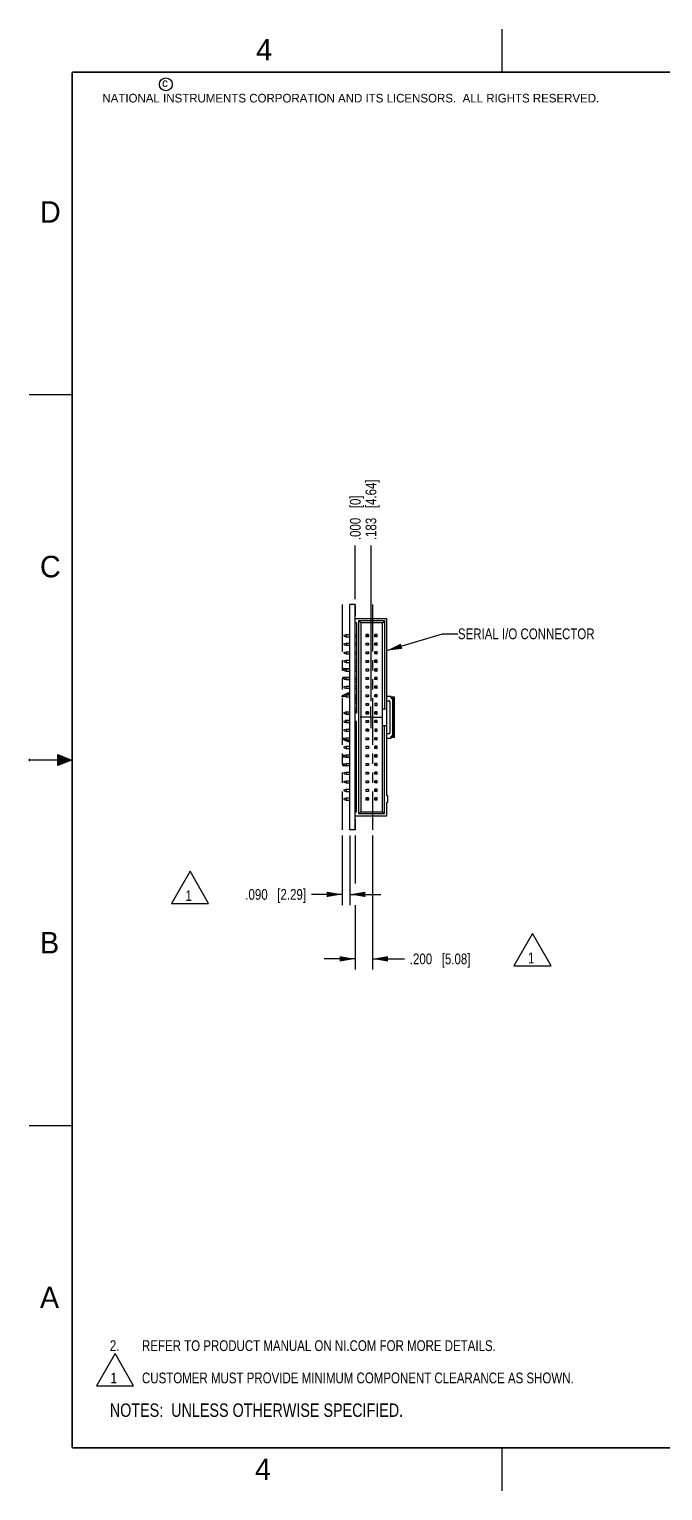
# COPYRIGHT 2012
# Model space of a CAD drawing. Header units: inches. Extents: x 0 to 22, y 0 to 17.
# Drawn here: x 0 to 7.37, y 0 to 17 of the extents above; entities that cross this region are included whole.
import ezdxf

# ---------------------------------------------------------------- set-up
doc = ezdxf.new("R2010")
doc.units = ezdxf.units.IN
doc.header["$LTSCALE"] = 1.21
doc.header["$MEASUREMENT"] = 0
doc.linetypes.add('CENTER', pattern=[0.6, 0.375, -0.075, 0.075, -0.075])
doc.linetypes.add('PHANTOM', pattern=[0.8, 0.45, -0.05, 0.1, -0.05, 0.1, -0.05])
doc.layers.get('0').update_dxf_attribs({"linetype": 'CONTINUOUS'})
for name, color, linetype in [('02___PRT_ALL_AXES', 7, 'CONTINUOUS'), ('03___PRT_ALL_CURVES', 7, 'CONTINUOUS'), ('DETAIL', 7, 'CONTINUOUS'), ('DIMENSIONS', 7, 'CONTINUOUS')]:
    doc.layers.add(name, color=color, linetype=linetype)
doc.styles.get("Standard").update_dxf_attribs({"font": 'txt', "width": 0.8})
doc.styles.add('TEXTSTYLE_2', font='txt')
doc.dimstyles.new('DIMSTYLE_1', dxfattribs={"dimtxt": 0.125, "dimasz": 0.18, "dimexe": 0.18, "dimexo": 0.0625, "dimgap": 0.09, "dimtad": 0, "dimtih": 1, "dimtoh": 1, "dimdec": 3, "dimzin": 4, "dimdsep": 46, "dimtxsty": 'STANDARD', "dimblk": '_FILLED', "dimblk1": '_FILLED', "dimblk2": '_FILLED', "dimcen": 0.09, "dimadec": 0, "dimazin": 0, "dimtp": 0.01, "dimtm": 0.01, "dimtfac": 1, "dimtdec": 3, "dimtofl": 0, "dimtmove": 0, "dimatfit": 3, "dimldrblk": '_FILLED', "dimfxl": 1, "dimtolj": 1, "dimtzin": 4, "dimarcsym": 0})
doc.dimstyles.new('DIMSTYLE_2', dxfattribs={"dimtxt": 0.125, "dimasz": 0.18, "dimexe": 0.18, "dimexo": 0.0625, "dimgap": 0.09, "dimtad": 0, "dimtih": 1, "dimtoh": 1, "dimdec": 3, "dimzin": 4, "dimdsep": 46, "dimtxsty": 'STANDARD', "dimblk": '_FILLED', "dimblk1": '_FILLED', "dimblk2": '_FILLED', "dimcen": 0.09, "dimadec": 0, "dimazin": 0, "dimtp": 0.01, "dimtm": 0.01, "dimtfac": 1, "dimtdec": 3, "dimtofl": 0, "dimtmove": 0, "dimatfit": 3, "dimldrblk": '_FILLED', "dimfxl": 1, "dimtolj": 1, "dimtzin": 4, "dimarcsym": 0})
doc.dimstyles.get("Standard").update_dxf_attribs({"dimtxt": 0.125, "dimasz": 0.18, "dimexe": 0.18, "dimexo": 0.0625, "dimgap": 0.09, "dimtad": 0, "dimtih": 1, "dimtoh": 1, "dimdec": 3, "dimzin": 4, "dimdsep": 46, "dimtxsty": 'STANDARD', "dimblk": '_FILLED', "dimblk1": '_FILLED', "dimblk2": '_FILLED', "dimcen": 0.09, "dimadec": 0, "dimazin": 0, "dimtol": 1, "dimtp": 0.01, "dimtm": 0.01, "dimtfac": 1, "dimtdec": 3, "dimtofl": 0, "dimtmove": 0, "dimatfit": 3, "dimldrblk": '_FILLED', "dimfxl": 1, "dimtolj": 1, "dimtzin": 4, "dimarcsym": 0})

# ---------------------------------------------------------------- blocks, each defined once
blk = doc.blocks.new('_FILLED')
at = {"color": 0, "linetype": 'BYBLOCK'}
blk.add_solid([(0, 0), (-1, 0.174), (-1, -0.174)], dxfattribs=at)
blk = doc.blocks.new('*D0')
at = {"layer": 'DIMENSIONS', "color": 2, "linetype": 'CONTINUOUS'}
for p, q in [((3.793, 7.62), (3.793, 7.062)), ((3.993, 7.622), (3.993, 6.062)), ((3.793, 6.812), (3.793, 6.062)), ((3.793, 6.187), (3.433, 6.187)), ((3.993, 6.187), (4.364, 6.187))]:
    blk.add_line(p, q, dxfattribs=at)
at = {"layer": 'DIMENSIONS', "color": 2, "linetype": 'CONTINUOUS', "xscale": 0.18, "yscale": 0.18, "zscale": 0.18}
blk.add_blockref('_FILLED', (3.793, 6.187), dxfattribs=at)
at = {"layer": 'DIMENSIONS', "color": 2, "linetype": 'CONTINUOUS', "xscale": 0.18, "yscale": 0.18, "zscale": 0.18, "rotation": 180}
blk.add_blockref('_FILLED', (3.993, 6.187), dxfattribs=at)
at = {"layer": 'DIMENSIONS', "color": 2, "linetype": 'CONTINUOUS', "insert": (4.427, 6.249), "char_height": 0.125, "width": 1.125, "attachment_point": 1, "line_spacing_factor": 0.9}
blk.add_mtext('.200{\\Ftxt.shx;\\W1.000000;\\H0.125000; }[5.08]', dxfattribs=at)
blk = doc.blocks.new('*D1')
at = {"layer": 'DIMENSIONS', "color": 2, "linetype": 'CONTINUOUS'}
for p, q in [((3.641, 7.622), (3.641, 6.812)), ((3.731, 7.62), (3.731, 6.812)), ((3.641, 6.937), (3.282, 6.937)), ((3.731, 6.937), (4.091, 6.937))]:
    blk.add_line(p, q, dxfattribs=at)
at = {"layer": 'DIMENSIONS', "color": 2, "linetype": 'CONTINUOUS', "xscale": 0.18, "yscale": 0.18, "zscale": 0.18}
blk.add_blockref('_FILLED', (3.641, 6.937), dxfattribs=at)
at = {"layer": 'DIMENSIONS', "color": 2, "linetype": 'CONTINUOUS', "xscale": 0.18, "yscale": 0.18, "zscale": 0.18, "rotation": 180}
blk.add_blockref('_FILLED', (3.731, 6.937), dxfattribs=at)
at = {"layer": 'DIMENSIONS', "color": 2, "linetype": 'CONTINUOUS', "insert": (3.22, 6.999), "char_height": 0.125, "width": 1.125, "attachment_point": 3, "line_spacing_factor": 0.9}
blk.add_mtext('.090{\\Ftxt.shx;\\W1.000000;\\H0.125000; }[2.29]', dxfattribs=at)
blk = doc.blocks.new('*D15')
at = {"layer": 'DIMENSIONS', "color": 2, "linetype": 'CONTINUOUS'}
blk.add_line((3.976, 9.185), (3.976, 10.995), dxfattribs=at)
at = {"layer": 'DIMENSIONS', "color": 2, "linetype": 'CONTINUOUS', "insert": (3.913, 11.057), "char_height": 0.125, "width": 1.125, "attachment_point": 1, "rotation": 90, "line_spacing_factor": 0.9}
blk.add_mtext('.183{\\Ftxt.shx;\\W1.000000;\\H0.125000; }[4.64]', dxfattribs=at)
blk = doc.blocks.new('*D16')
at = {"layer": 'DIMENSIONS', "color": 2, "linetype": 'CONTINUOUS'}
blk.add_line((3.793, 10.37), (3.793, 10.995), dxfattribs=at)
at = {"layer": 'DIMENSIONS', "color": 2, "linetype": 'CONTINUOUS', "insert": (3.731, 11.057), "char_height": 0.125, "width": 0.825, "attachment_point": 1, "rotation": 90, "line_spacing_factor": 0.9}
blk.add_mtext('.000{\\Ftxt.shx;\\W1.000000;\\H0.125000; }[0]', dxfattribs=at)
blk = doc.blocks.new('NOTES_HEADER_BL0', base_point=(3.1215, 0.9375))
at = {"layer": 'DETAIL', "color": 2, "linetype": 'CONTINUOUS', "width": 0.8}
blk.add_text('NOTES:  UNLESS OTHERWISE SPECIFIED.', height=0.156, dxfattribs=at).set_placement((0.9375, 0.8595))
blk = doc.blocks.new('CUSTOM_NOTE_BL1', base_point=(3.998, 1.409))
at = {"layer": 'DETAIL', "color": 2, "linetype": 'CONTINUOUS'}
for p, q in [((0.999, 1.596), (0.783, 1.221)), ((1.215, 1.221), (0.999, 1.596)), ((0.783, 1.221), (1.215, 1.221))]:
    blk.add_line(p, q, dxfattribs=at)
at = {"layer": 'DETAIL', "color": 2, "linetype": 'CONTINUOUS', "width": 0.8}
for s, p in [('1', (0.947, 1.25)), ('CUSTOMER MUST PROVIDE MINIMUM COMPONENT CLEARANCE AS SHOWN.', (1.312, 1.25))]:
    blk.add_text(s, height=0.125, dxfattribs=at).set_placement(p)
blk = doc.blocks.new('CUSTOM_NOTE_BL2', base_point=(3.675, 1.687))
at = {"layer": 'DETAIL', "color": 2, "linetype": 'CONTINUOUS', "width": 0.8}
for s, p in [('2.', (0.938, 1.625)), ('REFER TO PRODUCT MANUAL ON NI.COM FOR MORE DETAILS.', (1.312, 1.625))]:
    blk.add_text(s, height=0.125, dxfattribs=at).set_placement(p)
blk = doc.blocks.new('FLAG_TRIANGLE_BL3', base_point=(5.853, 6.294))
at = {"layer": 'DETAIL', "color": 2, "linetype": 'CONTINUOUS'}
for p, q in [((5.853, 6.481), (5.637, 6.106)), ((6.07, 6.106), (5.853, 6.481)), ((5.637, 6.106), (6.07, 6.106))]:
    blk.add_line(p, q, dxfattribs=at)
at = {"layer": 'DETAIL', "color": 2, "linetype": 'CONTINUOUS', "width": 0.8}
blk.add_text('1', height=0.125, dxfattribs=at).set_placement((5.802, 6.135))
blk = doc.blocks.new('FLAG_TRIANGLE_BL4', base_point=(1.871, 7.019))
at = {"layer": 'DETAIL', "color": 2, "linetype": 'CONTINUOUS'}
for p, q in [((1.871, 7.206), (1.655, 6.832)), ((2.087, 6.832), (1.871, 7.206)), ((1.655, 6.832), (2.087, 6.832))]:
    blk.add_line(p, q, dxfattribs=at)
at = {"layer": 'DETAIL', "color": 2, "linetype": 'CONTINUOUS', "width": 0.8}
blk.add_text('1', height=0.125, dxfattribs=at).set_placement((1.819, 6.86))

msp = doc.modelspace()

# ---------------------------------------------------------------- hatches: boundary and pattern name
at = {"linetype": 'CONTINUOUS'}
msp.add_hatch(color=2, dxfattribs=at).paths.add_polyline_path([(0.3337, 8.5625), (0.49, 8.5), (0.3337, 8.4375)])

# ---------------------------------------------------------------- linework, layer by layer
at = {"color": 2, "linetype": 'CONTINUOUS'}
for p, q in [((5.5, 16.5), (5.5, 17)), ((0, 12.75), (0.5, 12.75)), ((0, 8.515), (0, 8.485)), ((0.3337, 8.4375), (0.3337, 8.5625)), ((0.3337, 8.5625), (0.49, 8.5)), ((0.49, 8.5), (0, 8.5)), ((0.49, 8.5), (0.3337, 8.4375)), ((0, 4.25), (0.5, 4.25)), ((5.5, 0), (5.5, 0.5))]:
    msp.add_line(p, q, dxfattribs=at)
at = {"color": 7, "linetype": 'CONTINUOUS'}
for p, q in [((3.7312, 7.687), (3.7312, 10.307)), ((3.7932, 10.307), (3.7312, 10.307)), ((3.7932, 7.687), (3.7932, 10.307)), ((3.7932, 10.147), (4.1582, 10.147)), ((3.8082, 10.097), (3.7932, 10.097)), ((3.8082, 10.097), (3.8082, 9.047)), ((3.8332, 7.872), (3.8332, 10.122)), ((3.8332, 10.122), (3.8582, 10.097)), ((3.8332, 10.122), (4.1332, 10.122)), ((3.8582, 10.097), (3.8582, 7.897)), ((4.1082, 10.097), (3.8582, 10.097)), ((4.1332, 10.122), (4.1082, 10.097)), ((4.1082, 7.897), (4.1082, 10.097)), ((4.1332, 10.122), (4.1332, 9.097)), ((4.1582, 10.147), (4.1582, 8.087)), ((3.6632, 9.953), (3.6857, 9.9595)), ((3.6632, 9.941), (3.6632, 9.953)), ((3.6632, 9.941), (3.6857, 9.9345)), ((3.6857, 9.9595), (3.6857, 9.9345)), ((3.6857, 9.9595), (3.7312, 9.9595)), ((3.6857, 9.9345), (3.7312, 9.9345)), ((3.7932, 9.9595), (3.8082, 9.9595)), ((3.7932, 9.9345), (3.8082, 9.9345)), ((3.9205, 9.935), (3.9205, 9.959)), ((3.9205, 9.959), (3.9207, 9.959)), ((3.9207, 9.935), (3.9205, 9.935)), ((3.9207, 9.9345), (3.9207, 9.9595)), ((3.9207, 9.9595), (3.9272, 9.953)), ((3.9457, 9.9595), (3.9207, 9.9595)), ((3.9272, 9.941), (3.9207, 9.9345)), ((3.9457, 9.9345), (3.9207, 9.9345)), ((3.9272, 9.953), (3.9272, 9.941)), ((3.9272, 9.953), (3.9392, 9.953)), ((3.9272, 9.941), (3.9392, 9.941)), ((3.9392, 9.953), (3.9457, 9.9595)), ((3.9392, 9.953), (3.9392, 9.941)), ((3.9392, 9.941), (3.9457, 9.9345)), ((3.9457, 9.9345), (3.9457, 9.9595)), ((3.9457, 9.959), (3.946, 9.959)), ((3.946, 9.935), (3.9457, 9.935)), ((3.946, 9.959), (3.946, 9.935)), ((4.0205, 9.959), (4.0205, 9.935)), ((4.0207, 9.959), (4.0205, 9.959)), ((4.0205, 9.935), (4.0207, 9.935)), ((4.0207, 9.9345), (4.0207, 9.9595)), ((4.0207, 9.9595), (4.0272, 9.953)), ((4.0457, 9.9595), (4.0207, 9.9595)), ((4.0272, 9.941), (4.0207, 9.9345)), ((4.0457, 9.9345), (4.0207, 9.9345)), ((4.0272, 9.953), (4.0272, 9.941)), ((4.0272, 9.953), (4.0392, 9.953)), ((4.0272, 9.941), (4.0392, 9.941)), ((4.0392, 9.953), (4.0457, 9.9595)), ((4.0392, 9.953), (4.0392, 9.941)), ((4.0392, 9.941), (4.0457, 9.9345)), ((4.0457, 9.9345), (4.0457, 9.9595)), ((4.046, 9.959), (4.0457, 9.959)), ((4.0457, 9.935), (4.046, 9.935)), ((4.046, 9.935), (4.046, 9.959)), ((3.6632, 9.853), (3.6857, 9.8595)), ((3.6632, 9.841), (3.6632, 9.853)), ((3.6632, 9.841), (3.6857, 9.8345)), ((3.6632, 9.753), (3.6857, 9.7595)), ((3.6632, 9.741), (3.6632, 9.753)), ((3.6632, 9.741), (3.6857, 9.7345)), ((3.6857, 9.8595), (3.6857, 9.8345)), ((3.6857, 9.8595), (3.7312, 9.8595)), ((3.6857, 9.8345), (3.7312, 9.8345)), ((3.6857, 9.7595), (3.6857, 9.7345)), ((3.6857, 9.7595), (3.7312, 9.7595)), ((3.6857, 9.7345), (3.7312, 9.7345)), ((3.7932, 9.8595), (3.8082, 9.8595)), ((3.7932, 9.8345), (3.8082, 9.8345)), ((3.7932, 9.7595), (3.8082, 9.7595)), ((3.7932, 9.7345), (3.8082, 9.7345)), ((3.9205, 9.835), (3.9205, 9.859)), ((3.9205, 9.859), (3.946, 9.859)), ((3.946, 9.835), (3.9205, 9.835)), ((3.9205, 9.735), (3.9205, 9.759)), ((3.9205, 9.759), (3.946, 9.759)), ((3.946, 9.735), (3.9205, 9.735)), ((3.946, 9.859), (3.946, 9.835)), ((3.946, 9.759), (3.946, 9.735)), ((4.0205, 9.859), (4.0205, 9.835)), ((4.0207, 9.859), (4.0205, 9.859)), ((4.0205, 9.835), (4.0207, 9.835)), ((4.0205, 9.759), (4.0205, 9.735)), ((4.0207, 9.759), (4.0205, 9.759)), ((4.0205, 9.735), (4.0207, 9.735)), ((4.0207, 9.8345), (4.0207, 9.8595)), ((4.0207, 9.8595), (4.0272, 9.853)), ((4.0457, 9.8595), (4.0207, 9.8595)), ((4.0272, 9.841), (4.0207, 9.8345)), ((4.0457, 9.8345), (4.0207, 9.8345)), ((4.0207, 9.7345), (4.0207, 9.7595)), ((4.0207, 9.7595), (4.0272, 9.753)), ((4.0457, 9.7595), (4.0207, 9.7595)), ((4.0272, 9.741), (4.0207, 9.7345)), ((4.0457, 9.7345), (4.0207, 9.7345)), ((4.0272, 9.853), (4.0272, 9.841)), ((4.0272, 9.853), (4.0392, 9.853)), ((4.0272, 9.841), (4.0392, 9.841)), ((4.0272, 9.753), (4.0272, 9.741)), ((4.0272, 9.753), (4.0392, 9.753)), ((4.0272, 9.741), (4.0392, 9.741)), ((4.0392, 9.853), (4.0457, 9.8595)), ((4.0392, 9.853), (4.0392, 9.841)), ((4.0392, 9.841), (4.0457, 9.8345)), ((4.0392, 9.753), (4.0457, 9.7595)), ((4.0392, 9.753), (4.0392, 9.741)), ((4.0392, 9.741), (4.0457, 9.7345)), ((4.0457, 9.8345), (4.0457, 9.8595)), ((4.046, 9.859), (4.0457, 9.859)), ((4.0457, 9.835), (4.046, 9.835)), ((4.0457, 9.7345), (4.0457, 9.7595)), ((4.046, 9.759), (4.0457, 9.759)), ((4.0457, 9.735), (4.046, 9.735)), ((4.046, 9.835), (4.046, 9.859)), ((4.046, 9.735), (4.046, 9.759)), ((3.6482, 9.5425), (3.6482, 9.5605)), ((3.7312, 9.5605), (3.6482, 9.5605)), ((3.6632, 9.5425), (3.6482, 9.5425)), ((3.6632, 9.653), (3.6857, 9.6595)), ((3.6632, 9.641), (3.6632, 9.653)), ((3.6632, 9.641), (3.6857, 9.6345)), ((3.6632, 9.553), (3.6857, 9.5595)), ((3.6632, 9.541), (3.6632, 9.553)), ((3.6632, 9.541), (3.6857, 9.5345)), ((3.6857, 9.6595), (3.6857, 9.6345)), ((3.6857, 9.6595), (3.7312, 9.6595)), ((3.6857, 9.6345), (3.7312, 9.6345)), ((3.6857, 9.5595), (3.6857, 9.5345)), ((3.6857, 9.5595), (3.7312, 9.5595)), ((3.6857, 9.5345), (3.7312, 9.5345)), ((3.7242, 9.5605), (3.7312, 9.5675)), ((3.7932, 9.6595), (3.8082, 9.6595)), ((3.7932, 9.6345), (3.8082, 9.6345)), ((3.7932, 9.592), (3.8082, 9.592)), ((3.7932, 9.5595), (3.8082, 9.5595)), ((3.7932, 9.5345), (3.8082, 9.5345)), ((3.9205, 9.635), (3.9205, 9.659)), ((3.9205, 9.659), (3.946, 9.659)), ((3.946, 9.635), (3.9205, 9.635)), ((3.9205, 9.535), (3.9205, 9.559)), ((3.9205, 9.559), (3.946, 9.559)), ((3.946, 9.535), (3.9205, 9.535)), ((3.946, 9.659), (3.946, 9.635)), ((3.946, 9.559), (3.946, 9.535)), ((4.0205, 9.659), (4.0205, 9.635)), ((4.0207, 9.659), (4.0205, 9.659)), ((4.0205, 9.635), (4.0207, 9.635)), ((4.0205, 9.559), (4.0205, 9.535)), ((4.0207, 9.559), (4.0205, 9.559)), ((4.0205, 9.535), (4.0207, 9.535)), ((4.0207, 9.6345), (4.0207, 9.6595)), ((4.0207, 9.6595), (4.0272, 9.653)), ((4.0457, 9.6595), (4.0207, 9.6595)), ((4.0272, 9.641), (4.0207, 9.6345)), ((4.0457, 9.6345), (4.0207, 9.6345)), ((4.0207, 9.5345), (4.0207, 9.5595)), ((4.0207, 9.5595), (4.0272, 9.553)), ((4.0457, 9.5595), (4.0207, 9.5595)), ((4.0272, 9.541), (4.0207, 9.5345)), ((4.0457, 9.5345), (4.0207, 9.5345)), ((4.0272, 9.653), (4.0272, 9.641)), ((4.0272, 9.653), (4.0392, 9.653)), ((4.0272, 9.641), (4.0392, 9.641)), ((4.0272, 9.553), (4.0272, 9.541)), ((4.0272, 9.553), (4.0392, 9.553)), ((4.0272, 9.541), (4.0392, 9.541)), ((4.0392, 9.653), (4.0457, 9.6595)), ((4.0392, 9.653), (4.0392, 9.641)), ((4.0392, 9.641), (4.0457, 9.6345)), ((4.0392, 9.553), (4.0457, 9.5595)), ((4.0392, 9.553), (4.0392, 9.541)), ((4.0392, 9.541), (4.0457, 9.5345)), ((4.0457, 9.6345), (4.0457, 9.6595)), ((4.046, 9.659), (4.0457, 9.659)), ((4.0457, 9.635), (4.046, 9.635)), ((4.0457, 9.5345), (4.0457, 9.5595)), ((4.046, 9.559), (4.0457, 9.559)), ((4.0457, 9.535), (4.046, 9.535)), ((4.046, 9.635), (4.046, 9.659)), ((4.046, 9.535), (4.046, 9.559)), ((3.6482, 9.4425), (3.6482, 9.4605)), ((3.7312, 9.4605), (3.6482, 9.4605)), ((3.6632, 9.4425), (3.6482, 9.4425)), ((3.6632, 9.453), (3.6857, 9.4595)), ((3.6632, 9.441), (3.6632, 9.453)), ((3.6632, 9.441), (3.6857, 9.4345)), ((3.6632, 9.353), (3.6857, 9.3595)), ((3.6632, 9.341), (3.6632, 9.353)), ((3.6857, 9.4595), (3.6857, 9.4345)), ((3.6857, 9.4595), (3.7312, 9.4595)), ((3.6857, 9.4345), (3.7312, 9.4345)), ((3.6857, 9.3595), (3.6857, 9.3345)), ((3.6857, 9.3595), (3.7312, 9.3595)), ((3.7242, 9.4605), (3.7312, 9.4675)), ((3.7932, 9.4595), (3.8082, 9.4595)), ((3.7932, 9.4345), (3.8082, 9.4345)), ((3.7932, 9.411), (3.8082, 9.411)), ((3.7932, 9.3595), (3.8082, 9.3595)), ((3.9205, 9.435), (3.9205, 9.459)), ((3.9205, 9.459), (3.946, 9.459)), ((3.946, 9.435), (3.9205, 9.435)), ((3.9205, 9.335), (3.9205, 9.359)), ((3.9205, 9.359), (3.946, 9.359)), ((3.946, 9.459), (3.946, 9.435)), ((3.946, 9.359), (3.946, 9.335)), ((4.0205, 9.459), (4.0205, 9.435)), ((4.0207, 9.459), (4.0205, 9.459)), ((4.0205, 9.435), (4.0207, 9.435)), ((4.0205, 9.359), (4.0205, 9.335)), ((4.0207, 9.359), (4.0205, 9.359)), ((4.0207, 9.4345), (4.0207, 9.4595)), ((4.0207, 9.4595), (4.0272, 9.453)), ((4.0457, 9.4595), (4.0207, 9.4595)), ((4.0272, 9.441), (4.0207, 9.4345)), ((4.0457, 9.4345), (4.0207, 9.4345)), ((4.0207, 9.3345), (4.0207, 9.3595)), ((4.0457, 9.3595), (4.0207, 9.3595)), ((4.0207, 9.3595), (4.0272, 9.353)), ((4.0272, 9.453), (4.0272, 9.441)), ((4.0272, 9.453), (4.0392, 9.453)), ((4.0272, 9.441), (4.0392, 9.441)), ((4.0272, 9.353), (4.0272, 9.341)), ((4.0272, 9.353), (4.0392, 9.353)), ((4.0392, 9.453), (4.0457, 9.4595)), ((4.0392, 9.453), (4.0392, 9.441)), ((4.0392, 9.441), (4.0457, 9.4345)), ((4.0392, 9.353), (4.0457, 9.3595)), ((4.0392, 9.353), (4.0392, 9.341)), ((4.0457, 9.4345), (4.0457, 9.4595)), ((4.046, 9.459), (4.0457, 9.459)), ((4.0457, 9.435), (4.046, 9.435)), ((4.0457, 9.3345), (4.0457, 9.3595)), ((4.046, 9.359), (4.0457, 9.359)), ((4.046, 9.435), (4.046, 9.459)), ((4.046, 9.335), (4.046, 9.359)), ((3.7057, 9.2787), (3.6385, 9.247)), ((3.6438, 9.2357), (3.6385, 9.247)), ((3.6438, 9.2357), (3.6632, 9.2448)), ((3.6632, 9.341), (3.6857, 9.3345)), ((3.6632, 9.253), (3.6857, 9.2595)), ((3.6632, 9.241), (3.6632, 9.253)), ((3.6632, 9.241), (3.6857, 9.2345)), ((3.6857, 9.3345), (3.7312, 9.3345)), ((3.6857, 9.2595), (3.6857, 9.2345)), ((3.6857, 9.2595), (3.7312, 9.2595)), ((3.6857, 9.2345), (3.7312, 9.2345)), ((3.6944, 9.2595), (3.711, 9.2674)), ((3.7157, 9.2668), (3.7244, 9.2595)), ((3.7312, 9.2702), (3.7237, 9.2764)), ((3.7932, 9.3345), (3.8082, 9.3345)), ((3.7932, 9.2595), (3.8082, 9.2595)), ((3.7932, 9.2345), (3.8082, 9.2345)), ((3.7932, 9.188), (3.8082, 9.188)), ((3.946, 9.335), (3.9205, 9.335)), ((3.9205, 9.235), (3.9205, 9.259)), ((3.9205, 9.259), (3.946, 9.259)), ((3.946, 9.235), (3.9205, 9.235)), ((3.946, 9.259), (3.946, 9.235)), ((4.0205, 9.335), (4.0207, 9.335)), ((4.0205, 9.259), (4.0205, 9.235)), ((4.0207, 9.259), (4.0205, 9.259)), ((4.0205, 9.235), (4.0207, 9.235)), ((4.0272, 9.341), (4.0207, 9.3345)), ((4.0457, 9.3345), (4.0207, 9.3345)), ((4.0207, 9.2345), (4.0207, 9.2595)), ((4.0457, 9.2595), (4.0207, 9.2595)), ((4.0207, 9.2595), (4.0272, 9.253)), ((4.0272, 9.241), (4.0207, 9.2345)), ((4.0457, 9.2345), (4.0207, 9.2345)), ((4.0272, 9.341), (4.0392, 9.341)), ((4.0272, 9.253), (4.0272, 9.241)), ((4.0272, 9.253), (4.0392, 9.253)), ((4.0272, 9.241), (4.0392, 9.241)), ((4.0392, 9.341), (4.0457, 9.3345)), ((4.0392, 9.253), (4.0457, 9.2595)), ((4.0392, 9.253), (4.0392, 9.241)), ((4.0392, 9.241), (4.0457, 9.2345)), ((4.0457, 9.335), (4.046, 9.335)), ((4.0457, 9.2345), (4.0457, 9.2595)), ((4.046, 9.259), (4.0457, 9.259)), ((4.0457, 9.235), (4.046, 9.235)), ((4.046, 9.235), (4.046, 9.259)), ((4.2125, 9.2384), (4.1582, 9.2384)), ((4.1582, 9.188), (4.1869, 9.188)), ((4.2125, 9.2175), (4.2125, 9.2384)), ((4.2125, 9.234), (4.246, 9.234)), ((4.2125, 9.2214), (4.2334, 9.2214)), ((4.2125, 9.2175), (4.2164, 9.2175)), ((4.2263, 9.2077), (4.2263, 8.7864)), ((4.2334, 9.2214), (4.2334, 8.7726)), ((4.246, 9.234), (4.246, 8.7601)), ((3.6632, 9.053), (3.6857, 9.0595)), ((3.6632, 9.041), (3.6632, 9.053)), ((3.6632, 9.041), (3.6857, 9.0345)), ((3.6747, 9.0581), (3.6747, 9.0564)), ((3.6806, 9.0581), (3.6747, 9.0581)), ((3.6747, 9.0377), (3.6747, 9.0344)), ((3.7312, 9.0344), (3.6747, 9.0344)), ((3.6857, 9.0595), (3.6857, 9.0345)), ((3.6857, 9.0595), (3.7312, 9.0595)), ((3.6857, 9.0345), (3.7312, 9.0345)), ((3.7932, 9.1624), (3.8082, 9.1624)), ((3.7932, 9.1014), (3.8082, 9.1014)), ((3.7932, 9.0758), (3.8082, 9.0758)), ((3.7932, 9.0595), (3.8082, 9.0595)), ((3.7932, 9.047), (3.8082, 9.047)), ((3.9205, 9.135), (3.9205, 9.159)), ((3.9205, 9.159), (3.946, 9.159)), ((3.946, 9.135), (3.9205, 9.135)), ((3.9205, 9.035), (3.9205, 9.059)), ((3.9205, 9.059), (3.9207, 9.059)), ((3.9207, 9.035), (3.9205, 9.035)), ((3.9207, 9.0345), (3.9207, 9.0595)), ((3.9457, 9.0595), (3.9207, 9.0595)), ((3.9207, 9.0595), (3.9272, 9.053)), ((3.9272, 9.041), (3.9207, 9.0345)), ((3.9457, 9.0345), (3.9207, 9.0345)), ((3.9272, 9.053), (3.9272, 9.041)), ((3.9272, 9.053), (3.9392, 9.053)), ((3.9272, 9.041), (3.9392, 9.041)), ((3.9392, 9.053), (3.9457, 9.0595)), ((3.9392, 9.053), (3.9392, 9.041)), ((3.9392, 9.041), (3.9457, 9.0345)), ((3.9457, 9.0345), (3.9457, 9.0595)), ((3.9457, 9.059), (3.946, 9.059)), ((3.946, 9.035), (3.9457, 9.035)), ((3.946, 9.159), (3.946, 9.135)), ((3.946, 9.059), (3.946, 9.035)), ((4.0205, 9.159), (4.0205, 9.135)), ((4.046, 9.159), (4.0205, 9.159)), ((4.0205, 9.135), (4.046, 9.135)), ((4.0205, 9.059), (4.0205, 9.035)), ((4.0207, 9.059), (4.0205, 9.059)), ((4.0205, 9.035), (4.0207, 9.035)), ((4.0207, 9.0345), (4.0207, 9.0595)), ((4.0457, 9.0595), (4.0207, 9.0595)), ((4.0207, 9.0595), (4.0272, 9.053)), ((4.0272, 9.041), (4.0207, 9.0345)), ((4.0457, 9.0345), (4.0207, 9.0345)), ((4.0272, 9.053), (4.0272, 9.041)), ((4.0272, 9.053), (4.0392, 9.053)), ((4.0272, 9.041), (4.0392, 9.041)), ((4.0392, 9.053), (4.0457, 9.0595)), ((4.0392, 9.053), (4.0392, 9.041)), ((4.0392, 9.041), (4.0457, 9.0345)), ((4.0457, 9.0345), (4.0457, 9.0595)), ((4.046, 9.059), (4.0457, 9.059)), ((4.0457, 9.035), (4.046, 9.035)), ((4.046, 9.135), (4.046, 9.159)), ((4.046, 9.035), (4.046, 9.059)), ((4.1082, 9.097), (4.1582, 9.097)), ((4.1967, 9.1781), (4.1967, 8.8159)), ((4.2334, 9.0462), (4.2263, 9.0462)), ((4.2334, 9.0266), (4.2263, 9.0266)), ((3.6632, 8.953), (3.6857, 8.9595)), ((3.6632, 8.941), (3.6632, 8.953)), ((3.6632, 8.941), (3.6857, 8.9345)), ((3.6632, 8.853), (3.6857, 8.8595)), ((3.6632, 8.841), (3.6632, 8.853)), ((3.6632, 8.841), (3.6857, 8.8345)), ((3.6747, 8.9596), (3.6747, 8.9564)), ((3.7312, 8.9596), (3.6747, 8.9596)), ((3.6747, 8.9377), (3.6747, 8.936)), ((3.6806, 8.936), (3.6747, 8.936)), ((3.6857, 8.9595), (3.6857, 8.9345)), ((3.6857, 8.9595), (3.7312, 8.9595)), ((3.6857, 8.9345), (3.7312, 8.9345)), ((3.6857, 8.8595), (3.6857, 8.8345)), ((3.6857, 8.8595), (3.7312, 8.8595)), ((3.8082, 8.947), (3.7932, 8.947)), ((3.7932, 8.9345), (3.8082, 8.9345)), ((3.7932, 8.9183), (3.8082, 8.9183)), ((3.7932, 8.8927), (3.8082, 8.8927)), ((3.7932, 8.8595), (3.8082, 8.8595)), ((3.8082, 7.897), (3.8082, 8.947)), ((3.9205, 8.935), (3.9205, 8.959)), ((3.9205, 8.959), (3.946, 8.959)), ((3.946, 8.935), (3.9205, 8.935)), ((3.9205, 8.859), (3.9207, 8.859)), ((3.9205, 8.835), (3.9205, 8.859)), ((3.9457, 8.8595), (3.9207, 8.8595)), ((3.9207, 8.8595), (3.9272, 8.853)), ((3.9207, 8.8345), (3.9207, 8.8595)), ((3.9272, 8.841), (3.9207, 8.8345)), ((3.9272, 8.853), (3.9392, 8.853)), ((3.9272, 8.853), (3.9272, 8.841)), ((3.9272, 8.841), (3.9392, 8.841)), ((3.9392, 8.853), (3.9457, 8.8595)), ((3.9392, 8.853), (3.9392, 8.841)), ((3.9392, 8.841), (3.9457, 8.8345)), ((3.9457, 8.8345), (3.9457, 8.8595)), ((3.9457, 8.859), (3.946, 8.859)), ((3.946, 8.959), (3.946, 8.935)), ((3.946, 8.859), (3.946, 8.835)), ((4.0207, 8.959), (4.0205, 8.959)), ((4.0205, 8.959), (4.0205, 8.935)), ((4.0205, 8.935), (4.0207, 8.935)), ((4.046, 8.859), (4.0205, 8.859)), ((4.0205, 8.859), (4.0205, 8.835)), ((4.0205, 8.8514), (4.0253, 8.8514)), ((4.0457, 8.9595), (4.0207, 8.9595)), ((4.0207, 8.9345), (4.0207, 8.9595)), ((4.0207, 8.9595), (4.0272, 8.953)), ((4.0272, 8.941), (4.0207, 8.9345)), ((4.0457, 8.9345), (4.0207, 8.9345)), ((4.0322, 8.835), (4.0253, 8.8514)), ((4.0272, 8.953), (4.0392, 8.953)), ((4.0272, 8.953), (4.0272, 8.941)), ((4.0272, 8.941), (4.0392, 8.941)), ((4.0324, 8.8514), (4.046, 8.8514)), ((4.0324, 8.835), (4.0324, 8.8514)), ((4.0392, 8.953), (4.0457, 8.9595)), ((4.0392, 8.953), (4.0392, 8.941)), ((4.0392, 8.941), (4.0457, 8.9345)), ((4.0457, 8.9345), (4.0457, 8.9595)), ((4.046, 8.959), (4.0457, 8.959)), ((4.0457, 8.935), (4.046, 8.935)), ((4.046, 8.935), (4.046, 8.959)), ((4.046, 8.835), (4.046, 8.859)), ((4.1582, 8.897), (4.1082, 8.897)), ((4.1332, 7.872), (4.1332, 8.897)), ((4.2263, 8.9675), (4.2334, 8.9675)), ((4.2334, 8.9478), (4.2263, 8.9478)), ((3.6438, 8.7584), (3.6385, 8.7471)), ((3.6385, 8.7471), (3.7057, 8.7154)), ((3.6632, 8.7492), (3.6438, 8.7584)), ((3.6632, 8.753), (3.6857, 8.7595)), ((3.6632, 8.741), (3.6632, 8.753)), ((3.6632, 8.741), (3.6857, 8.7345)), ((3.6857, 8.8345), (3.7312, 8.8345)), ((3.6857, 8.7595), (3.6857, 8.7345)), ((3.6857, 8.7595), (3.7312, 8.7595)), ((3.6857, 8.7345), (3.7312, 8.7345)), ((3.711, 8.7267), (3.6944, 8.7345)), ((3.7244, 8.7345), (3.7157, 8.7273)), ((3.7237, 8.7177), (3.7312, 8.7239)), ((3.7932, 8.8345), (3.8082, 8.8345)), ((3.7932, 8.8317), (3.8082, 8.8317)), ((3.7932, 8.8061), (3.8082, 8.8061)), ((3.7932, 8.7595), (3.8082, 8.7595)), ((3.7932, 8.7345), (3.8082, 8.7345)), ((3.9207, 8.835), (3.9205, 8.835)), ((3.9205, 8.759), (3.946, 8.759)), ((3.9205, 8.735), (3.9205, 8.759)), ((3.946, 8.735), (3.9205, 8.735)), ((3.9457, 8.8345), (3.9207, 8.8345)), ((3.946, 8.835), (3.9457, 8.835)), ((3.946, 8.759), (3.946, 8.735)), ((4.0205, 8.835), (4.046, 8.835)), ((4.0207, 8.759), (4.0205, 8.759)), ((4.0205, 8.759), (4.0205, 8.735)), ((4.0205, 8.735), (4.0207, 8.735)), ((4.0457, 8.7595), (4.0207, 8.7595)), ((4.0207, 8.7595), (4.0272, 8.753)), ((4.0207, 8.7345), (4.0207, 8.7595)), ((4.0272, 8.741), (4.0207, 8.7345)), ((4.0457, 8.7345), (4.0207, 8.7345)), ((4.0272, 8.753), (4.0392, 8.753)), ((4.0272, 8.753), (4.0272, 8.741)), ((4.0272, 8.741), (4.0392, 8.741)), ((4.0392, 8.753), (4.0457, 8.7595)), ((4.0392, 8.753), (4.0392, 8.741)), ((4.0392, 8.741), (4.0457, 8.7345)), ((4.0457, 8.7345), (4.0457, 8.7595)), ((4.046, 8.759), (4.0457, 8.759)), ((4.0457, 8.735), (4.046, 8.735)), ((4.046, 8.735), (4.046, 8.759)), ((4.1869, 8.8061), (4.1582, 8.8061)), ((4.1582, 8.7557), (4.2125, 8.7557)), ((4.2164, 8.7766), (4.2125, 8.7766)), ((4.2125, 8.7557), (4.2125, 8.7766)), ((4.2334, 8.7726), (4.2125, 8.7726)), ((4.246, 8.7601), (4.2125, 8.7601)), ((3.6632, 8.5515), (3.6482, 8.5515)), ((3.6482, 8.5335), (3.6482, 8.5515)), ((3.7312, 8.5335), (3.6482, 8.5335)), ((3.6632, 8.653), (3.6857, 8.6595)), ((3.6632, 8.641), (3.6632, 8.653)), ((3.6632, 8.641), (3.6857, 8.6345)), ((3.6632, 8.553), (3.6857, 8.5595)), ((3.6632, 8.541), (3.6632, 8.553)), ((3.6632, 8.541), (3.6857, 8.5345)), ((3.6857, 8.6595), (3.7312, 8.6595)), ((3.6857, 8.6595), (3.6857, 8.6345)), ((3.6857, 8.6345), (3.7312, 8.6345)), ((3.6857, 8.5595), (3.7312, 8.5595)), ((3.6857, 8.5595), (3.6857, 8.5345)), ((3.6857, 8.5345), (3.7312, 8.5345)), ((3.7242, 8.5335), (3.7312, 8.5265)), ((3.7932, 8.6595), (3.8082, 8.6595)), ((3.7932, 8.6345), (3.8082, 8.6345)), ((3.7932, 8.583), (3.8082, 8.583)), ((3.7932, 8.5595), (3.8082, 8.5595)), ((3.7932, 8.5345), (3.8082, 8.5345)), ((3.9205, 8.659), (3.946, 8.659)), ((3.9205, 8.635), (3.9205, 8.659)), ((3.946, 8.635), (3.9205, 8.635)), ((3.9205, 8.559), (3.946, 8.559)), ((3.9205, 8.535), (3.9205, 8.559)), ((3.946, 8.535), (3.9205, 8.535)), ((3.946, 8.659), (3.946, 8.635)), ((3.946, 8.559), (3.946, 8.535)), ((4.0207, 8.659), (4.0205, 8.659)), ((4.0205, 8.659), (4.0205, 8.635)), ((4.0205, 8.635), (4.0207, 8.635)), ((4.0207, 8.559), (4.0205, 8.559)), ((4.0205, 8.559), (4.0205, 8.535)), ((4.0205, 8.535), (4.0207, 8.535)), ((4.0457, 8.6595), (4.0207, 8.6595)), ((4.0207, 8.6595), (4.0272, 8.653)), ((4.0207, 8.6345), (4.0207, 8.6595)), ((4.0272, 8.641), (4.0207, 8.6345)), ((4.0457, 8.6345), (4.0207, 8.6345)), ((4.0457, 8.5595), (4.0207, 8.5595)), ((4.0207, 8.5595), (4.0272, 8.553)), ((4.0207, 8.5345), (4.0207, 8.5595)), ((4.0272, 8.541), (4.0207, 8.5345)), ((4.0457, 8.5345), (4.0207, 8.5345)), ((4.0272, 8.653), (4.0392, 8.653)), ((4.0272, 8.653), (4.0272, 8.641)), ((4.0272, 8.641), (4.0392, 8.641)), ((4.0272, 8.553), (4.0392, 8.553)), ((4.0272, 8.553), (4.0272, 8.541)), ((4.0272, 8.541), (4.0392, 8.541)), ((4.0392, 8.653), (4.0457, 8.6595)), ((4.0392, 8.653), (4.0392, 8.641)), ((4.0392, 8.641), (4.0457, 8.6345)), ((4.0392, 8.553), (4.0457, 8.5595)), ((4.0392, 8.553), (4.0392, 8.541)), ((4.0392, 8.541), (4.0457, 8.5345)), ((4.0457, 8.6345), (4.0457, 8.6595)), ((4.046, 8.659), (4.0457, 8.659)), ((4.0457, 8.635), (4.046, 8.635)), ((4.0457, 8.5345), (4.0457, 8.5595)), ((4.046, 8.559), (4.0457, 8.559)), ((4.0457, 8.535), (4.046, 8.535)), ((4.046, 8.635), (4.046, 8.659)), ((4.046, 8.535), (4.046, 8.559)), ((3.6632, 8.4515), (3.6482, 8.4515)), ((3.6482, 8.4335), (3.6482, 8.4515)), ((3.7312, 8.4335), (3.6482, 8.4335)), ((3.6632, 8.453), (3.6857, 8.4595)), ((3.6632, 8.441), (3.6632, 8.453)), ((3.6632, 8.441), (3.6857, 8.4345)), ((3.6632, 8.353), (3.6857, 8.3595)), ((3.6632, 8.341), (3.6632, 8.353)), ((3.6632, 8.341), (3.6857, 8.3345)), ((3.6857, 8.4595), (3.7312, 8.4595)), ((3.6857, 8.4595), (3.6857, 8.4345)), ((3.6857, 8.4345), (3.7312, 8.4345)), ((3.6857, 8.3595), (3.7312, 8.3595)), ((3.6857, 8.3595), (3.6857, 8.3345)), ((3.6857, 8.3345), (3.7312, 8.3345)), ((3.7242, 8.4335), (3.7312, 8.4265)), ((3.7932, 8.4595), (3.8082, 8.4595)), ((3.7932, 8.4345), (3.8082, 8.4345)), ((3.7932, 8.402), (3.8082, 8.402)), ((3.7932, 8.3595), (3.8082, 8.3595)), ((3.7932, 8.3345), (3.8082, 8.3345)), ((3.9205, 8.459), (3.946, 8.459)), ((3.9205, 8.435), (3.9205, 8.459)), ((3.946, 8.435), (3.9205, 8.435)), ((3.9205, 8.359), (3.946, 8.359)), ((3.9205, 8.335), (3.9205, 8.359)), ((3.946, 8.335), (3.9205, 8.335)), ((3.946, 8.459), (3.946, 8.435)), ((3.946, 8.359), (3.946, 8.335)), ((4.0207, 8.459), (4.0205, 8.459)), ((4.0205, 8.459), (4.0205, 8.435)), ((4.0205, 8.435), (4.0207, 8.435)), ((4.0207, 8.359), (4.0205, 8.359)), ((4.0205, 8.359), (4.0205, 8.335)), ((4.0205, 8.335), (4.0207, 8.335)), ((4.0457, 8.4595), (4.0207, 8.4595)), ((4.0207, 8.4595), (4.0272, 8.453)), ((4.0207, 8.4345), (4.0207, 8.4595)), ((4.0272, 8.441), (4.0207, 8.4345)), ((4.0457, 8.4345), (4.0207, 8.4345)), ((4.0457, 8.3595), (4.0207, 8.3595)), ((4.0207, 8.3595), (4.0272, 8.353)), ((4.0207, 8.3345), (4.0207, 8.3595)), ((4.0272, 8.341), (4.0207, 8.3345)), ((4.0457, 8.3345), (4.0207, 8.3345)), ((4.0272, 8.453), (4.0392, 8.453)), ((4.0272, 8.453), (4.0272, 8.441)), ((4.0272, 8.441), (4.0392, 8.441)), ((4.0272, 8.353), (4.0392, 8.353)), ((4.0272, 8.353), (4.0272, 8.341)), ((4.0272, 8.341), (4.0392, 8.341)), ((4.0392, 8.453), (4.0457, 8.4595)), ((4.0392, 8.453), (4.0392, 8.441)), ((4.0392, 8.441), (4.0457, 8.4345)), ((4.0392, 8.353), (4.0457, 8.3595)), ((4.0392, 8.353), (4.0392, 8.341)), ((4.0392, 8.341), (4.0457, 8.3345)), ((4.0457, 8.4345), (4.0457, 8.4595)), ((4.046, 8.459), (4.0457, 8.459)), ((4.0457, 8.435), (4.046, 8.435)), ((4.0457, 8.3345), (4.0457, 8.3595)), ((4.046, 8.359), (4.0457, 8.359)), ((4.0457, 8.335), (4.046, 8.335)), ((4.046, 8.435), (4.046, 8.459)), ((4.046, 8.335), (4.046, 8.359)), ((3.6632, 8.253), (3.6857, 8.2595)), ((3.6632, 8.241), (3.6632, 8.253)), ((3.6632, 8.241), (3.6857, 8.2345)), ((3.6857, 8.2595), (3.7312, 8.2595)), ((3.6857, 8.2595), (3.6857, 8.2345)), ((3.6857, 8.2345), (3.7312, 8.2345)), ((3.7932, 8.2595), (3.8082, 8.2595)), ((3.7932, 8.2345), (3.8082, 8.2345)), ((3.9205, 8.259), (3.946, 8.259)), ((3.9205, 8.235), (3.9205, 8.259)), ((3.946, 8.235), (3.9205, 8.235)), ((3.946, 8.259), (3.946, 8.235)), ((4.0207, 8.259), (4.0205, 8.259)), ((4.0205, 8.259), (4.0205, 8.235)), ((4.0205, 8.235), (4.0207, 8.235)), ((4.0457, 8.2595), (4.0207, 8.2595)), ((4.0207, 8.2595), (4.0272, 8.253)), ((4.0207, 8.2345), (4.0207, 8.2595)), ((4.0272, 8.241), (4.0207, 8.2345)), ((4.0457, 8.2345), (4.0207, 8.2345)), ((4.0272, 8.253), (4.0392, 8.253)), ((4.0272, 8.253), (4.0272, 8.241)), ((4.0272, 8.241), (4.0392, 8.241)), ((4.0392, 8.253), (4.0457, 8.2595)), ((4.0392, 8.253), (4.0392, 8.241)), ((4.0392, 8.241), (4.0457, 8.2345)), ((4.0457, 8.2345), (4.0457, 8.2595)), ((4.046, 8.259), (4.0457, 8.259)), ((4.0457, 8.235), (4.046, 8.235)), ((4.046, 8.235), (4.046, 8.259)), ((3.6632, 8.153), (3.6857, 8.1595)), ((3.6632, 8.141), (3.6632, 8.153)), ((3.6632, 8.141), (3.6857, 8.1345)), ((3.6632, 8.053), (3.6857, 8.0595)), ((3.6632, 8.041), (3.6632, 8.053)), ((3.6632, 8.041), (3.6857, 8.0345)), ((3.6857, 8.1595), (3.7312, 8.1595)), ((3.6857, 8.1595), (3.6857, 8.1345)), ((3.6857, 8.1345), (3.7312, 8.1345)), ((3.6857, 8.0595), (3.7312, 8.0595)), ((3.6857, 8.0595), (3.6857, 8.0345)), ((3.6857, 8.0345), (3.7312, 8.0345)), ((3.7932, 8.1595), (3.8082, 8.1595)), ((3.7932, 8.1345), (3.8082, 8.1345)), ((3.7932, 8.0595), (3.8082, 8.0595)), ((3.7932, 8.0345), (3.8082, 8.0345)), ((3.9205, 8.159), (3.946, 8.159)), ((3.9205, 8.135), (3.9205, 8.159)), ((3.946, 8.135), (3.9205, 8.135)), ((3.9205, 8.059), (3.9207, 8.059)), ((3.9205, 8.035), (3.9205, 8.059)), ((3.9207, 8.035), (3.9205, 8.035)), ((3.9457, 8.0595), (3.9207, 8.0595)), ((3.9207, 8.0595), (3.9272, 8.053)), ((3.9207, 8.0345), (3.9207, 8.0595)), ((3.9272, 8.041), (3.9207, 8.0345)), ((3.9457, 8.0345), (3.9207, 8.0345)), ((3.9272, 8.053), (3.9392, 8.053)), ((3.9272, 8.053), (3.9272, 8.041)), ((3.9272, 8.041), (3.9392, 8.041)), ((3.9392, 8.053), (3.9457, 8.0595)), ((3.9392, 8.053), (3.9392, 8.041)), ((3.9392, 8.041), (3.9457, 8.0345)), ((3.9457, 8.0345), (3.9457, 8.0595)), ((3.9457, 8.059), (3.946, 8.059)), ((3.946, 8.035), (3.9457, 8.035)), ((3.946, 8.159), (3.946, 8.135)), ((3.946, 8.059), (3.946, 8.035)), ((4.0207, 8.159), (4.0205, 8.159)), ((4.0205, 8.159), (4.0205, 8.135)), ((4.0205, 8.135), (4.0207, 8.135)), ((4.0207, 8.059), (4.0205, 8.059)), ((4.0205, 8.059), (4.0205, 8.035)), ((4.0205, 8.035), (4.0207, 8.035)), ((4.0457, 8.1595), (4.0207, 8.1595)), ((4.0207, 8.1595), (4.0272, 8.153)), ((4.0207, 8.1345), (4.0207, 8.1595)), ((4.0272, 8.141), (4.0207, 8.1345)), ((4.0457, 8.1345), (4.0207, 8.1345)), ((4.0457, 8.0595), (4.0207, 8.0595)), ((4.0207, 8.0595), (4.0272, 8.053)), ((4.0207, 8.0345), (4.0207, 8.0595)), ((4.0272, 8.041), (4.0207, 8.0345)), ((4.0457, 8.0345), (4.0207, 8.0345)), ((4.0272, 8.153), (4.0392, 8.153)), ((4.0272, 8.153), (4.0272, 8.141)), ((4.0272, 8.141), (4.0392, 8.141)), ((4.0272, 8.053), (4.0392, 8.053)), ((4.0272, 8.053), (4.0272, 8.041)), ((4.0272, 8.041), (4.0392, 8.041)), ((4.0392, 8.153), (4.0457, 8.1595)), ((4.0392, 8.153), (4.0392, 8.141)), ((4.0392, 8.141), (4.0457, 8.1345)), ((4.0392, 8.053), (4.0457, 8.0595)), ((4.0392, 8.053), (4.0392, 8.041)), ((4.0392, 8.041), (4.0457, 8.0345)), ((4.0457, 8.1345), (4.0457, 8.1595)), ((4.046, 8.159), (4.0457, 8.159)), ((4.0457, 8.135), (4.046, 8.135)), ((4.0457, 8.0345), (4.0457, 8.0595)), ((4.046, 8.059), (4.0457, 8.059)), ((4.0457, 8.035), (4.046, 8.035)), ((4.046, 8.135), (4.046, 8.159)), ((4.046, 8.035), (4.046, 8.059)), ((4.1662, 8.087), (4.1582, 8.087)), ((4.1582, 8.007), (4.1662, 8.007)), ((4.1582, 8.007), (4.1582, 7.847)), ((4.1662, 8.087), (4.1662, 8.007)), ((3.7932, 7.897), (3.8082, 7.897)), ((4.1582, 7.847), (3.7932, 7.847)), ((3.8582, 7.897), (3.8332, 7.872)), ((4.1332, 7.872), (3.8332, 7.872)), ((3.8582, 7.897), (4.1082, 7.897)), ((4.1332, 7.872), (4.1082, 7.897)), ((3.7932, 7.687), (3.7312, 7.687))]:
    msp.add_line(p, q, dxfattribs=at)
at = {"color": 7, "linetype": 'CONTINUOUS', "const_width": 0.02}
for points in [[(0.5, 16.5), (0.5, 0.5)], [(21.5, 16.5), (0.5, 16.5)], [(0.5, 0.5), (21.5, 0.5)]]:
    msp.add_lwpolyline(points, dxfattribs=at)
at = {"color": 2, "linetype": 'CONTINUOUS'}
msp.add_circle((1.5893, 16.359), 0.0754, dxfattribs=at)
at = {"color": 7, "linetype": 'CONTINUOUS'}
for centre, radius, start, end in [((3.7129, 9.2634), 0.0169, 50.23727, 115.23727), ((3.7129, 9.2634), 0.00441, 50.23727, 115.23727), ((3.8105, 9.2692), 0.05, 249.70285, 267.32908), ((3.8105, 9.2692), 0.0625, 253.91411, 267.76705), ((4.1869, 9.1781), 0.00984, 0, 90), ((4.2164, 9.2077), 0.00984, 0, 90), ((3.9513, 8.8336), 0.00877, 127.87842, 129.90988), ((3.7129, 8.7307), 0.0169, 244.76273, 309.76273), ((3.7129, 8.7307), 0.00441, 244.76273, 309.76273), ((3.8105, 8.7249), 0.0625, 92.23295, 106.08589), ((3.8105, 8.7249), 0.05, 92.67092, 110.29715), ((4.1869, 8.8159), 0.00984, 270, 360), ((4.2164, 8.7864), 0.00984, 270, 360)]:
    msp.add_arc(centre, radius, start, end, dxfattribs=at)
at = {"layer": '02___PRT_ALL_AXES', "color": 7, "linetype": 'CENTER'}
for q in [(3.9757, 9.1221), (3.8506, 8.997), (4.1008, 8.997), (3.9757, 8.8719)]:
    msp.add_line((3.9757, 8.997), q, dxfattribs=at)
at = {"layer": '03___PRT_ALL_CURVES', "color": 4, "linetype": 'CONTINUOUS'}
for p, q in [((3.7312, 7.687), (3.7312, 10.307)), ((3.7932, 10.307), (3.7932, 10.182)), ((3.7932, 7.812), (3.7932, 7.687))]:
    msp.add_line(p, q, dxfattribs=at)
at = {"layer": 'DETAIL', "color": 8, "linetype": 'PHANTOM'}
for p, q in [((3.6412, 10.307), (3.6412, 7.6884)), ((3.9932, 10.307), (3.9932, 7.6884))]:
    msp.add_line(p, q, dxfattribs=at)

# ---------------------------------------------------------------- block references
at = {"layer": 'DETAIL', "color": 2, "linetype": 'CONTINUOUS'}
for name, p in [('FLAG_TRIANGLE_BL4', (1.871, 7.019)), ('FLAG_TRIANGLE_BL3', (5.8533, 6.2936)), ('CUSTOM_NOTE_BL2', (3.6751, 1.6874)), ('CUSTOM_NOTE_BL1', (3.9976, 1.4088)), ('NOTES_HEADER_BL0', (3.1215, 0.9375))]:
    msp.add_blockref(name, p, dxfattribs=at)

# ---------------------------------------------------------------- texts
at = {"color": 2, "linetype": 'CONTINUOUS', "attachment_point": 1, "line_spacing_factor": 0.9, "style": 'TEXTSTYLE_2'}
for s, insert, char_height, width in [('4', (2.64, 16.8869), 0.25, 0.25), ('c', (1.5463, 16.428), 0.1, 0.1), ('NATIONAL INSTRUMENTS CORPORATION AND ITS LICENSORS.  ALL RIGHTS RESERVED.', (0.851, 16.2482), 0.1, 7.3), ('D', (0.125, 15), 0.25, 0.25), ('C', (0.125, 10.875), 0.25, 0.25), ('B', (0.125, 6.5), 0.25, 0.25), ('A', (0.125, 2.375), 0.25, 0.25), ('4', (2.625, 0.375), 0.25, 0.25)]:
    msp.add_mtext(s, dxfattribs=dict(at, insert=insert, char_height=char_height, width=width))
at = {"layer": 'DETAIL', "color": 2, "linetype": 'CONTINUOUS', "insert": (4.9869, 10.03), "char_height": 0.125, "width": 2, "attachment_point": 1, "line_spacing_factor": 0.9}
msp.add_mtext('SERIAL I/O CONNECTOR', dxfattribs=at)

# ---------------------------------------------------------------- dimensions: what is measured, and where the dimension line sits
at = {"layer": 'DIMENSIONS', "color": 2, "linetype": 'CONTINUOUS'}
for feature_location, offset, origin, picture, middle in [((3.975700526, 9.18463227), (0, 1.8099), (3.793200527, 10.307032271), '*D15', (3.975700526, 11.619532271)), ((3.7932005265, 10.3695322705), (0, 0.625), (3.7932005265, 10.3070322705), '*D16', (3.7932005265, 11.4695322705))]:
    dim = msp.add_ordinate_dim(feature_location=feature_location, offset=offset, dtype=1, origin=origin, dimstyle='DIMSTYLE_2', dxfattribs=at)
    dim.commit()
    dim.dimension.update_dxf_attribs({"geometry": picture, "text_midpoint": middle})
for base, p1, p2, picture, middle in [((3.7312, 6.9365), (3.6412, 7.6217), (3.7312, 7.6203), '*D1', (2.4072, 6.9365)), ((3.9932, 6.1865), (3.7932, 7.6203), (3.9932, 7.6217), '*D0', (4.9892, 6.1865))]:
    dim = msp.add_linear_dim(base=base, p1=p1, p2=p2, dimstyle='DIMSTYLE_1', dxfattribs=at)
    dim.commit()
    dim.dimension.update_dxf_attribs({"geometry": picture, "text_midpoint": middle, "dimtype": 160})

# ---------------------------------------------------------------- leaders
at = {"layer": 'DETAIL', "color": 2, "linetype": 'CONTINUOUS'}
msp.add_leader([(4.1582, 9.772), (4.8069, 9.9675), (4.9869, 9.9675)], dimstyle='STANDARD', override={"dimtad": 0}, dxfattribs=at)

doc.saveas('drawing.dxf')
